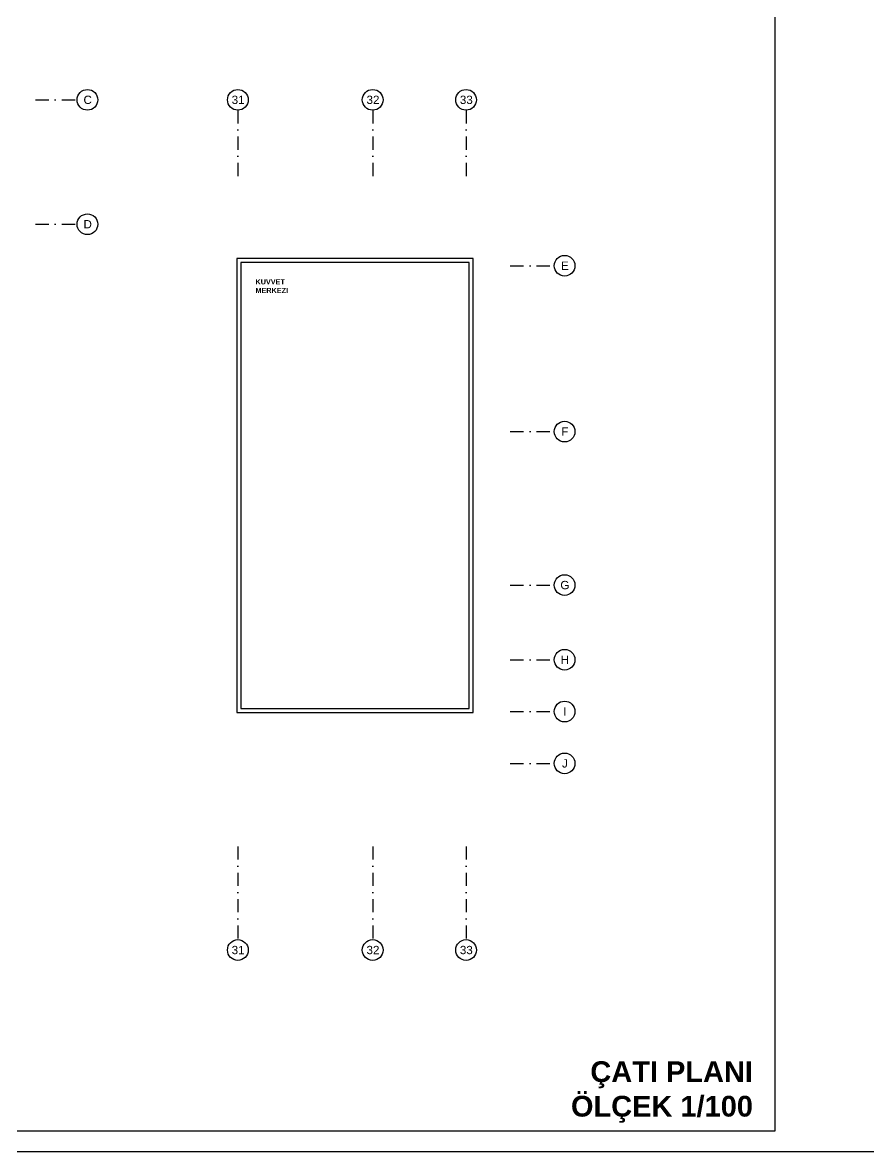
# Model space of a CAD drawing. Header units: centimetres. Extents: x 372964 to 529194, y 28783 to 59011.
# Drawn here: x 400937 to 405014, y 30011 to 35455 of the extents above; entities that cross this region are included whole.
import ezdxf
from ezdxf.enums import TextEntityAlignment as Align

# ---------------------------------------------------------------- set-up
doc = ezdxf.new("R2010")
doc.units = ezdxf.units.CM
doc.linetypes.add('DASHDOT', pattern=[25.4, 12.7, -6.35, 0, -6.35])
doc.layers.get('0').update_dxf_attribs({"lineweight": 9})
for name, color, linetype, lineweight in [('0-KRCN-MİMARİ-220526', 8, 'Continuous', 9), ('0-KRCN-Z-ANTET', 71, 'Continuous', 30), ('AS_YAZI', 8, 'Continuous', 9)]:
    doc.layers.add(name, color=color, linetype=linetype, lineweight=lineweight)
doc.layers.add('AS_GOR', color=8, linetype='Continuous')
doc.layers.add('AS_OLC_AKS', color=8, linetype='Continuous')
doc.styles.add('_yazı-50', font='arial.ttf')
doc.styles.add('Kalin02', font='arialbd.ttf')

# ---------------------------------------------------------------- blocks, each defined once
blk = doc.blocks.new('axis baloon')
blk.add_circle((0, 0), 50)
at = {"style": '_yazı-50'}
blk.add_attdef('AXE', text='', height=40, dxfattribs=at).set_placement((0, 0), align=Align.MIDDLE_CENTER)
blk = doc.blocks.new('Aks_P')
at = {"layer": 'AS_OLC_AKS', "linetype": 'DASHDOT', "ltscale": 5}
for points in [[(22920, -1700), (23120, -1700)], [(23895, -1750), (23895, -2071)], [(24545, -1750), (24545, -2071)], [(24995, -1750), (24995, -2071)], [(22920, -2300), (23120, -2300)], [(25208.2, -2500), (25420, -2500)], [(25208.2, -3300), (25420, -3300)], [(25208.2, -4040), (25420, -4040)], [(25208.2, -4400), (25420, -4400)], [(25208.2, -4650), (25420, -4650)], [(25208.2, -4900), (25420, -4900)], [(23895, -5300), (23895, -5750)], [(24545, -5300), (24545, -5750)], [(24995, -5300), (24995, -5750)]]:
    blk.add_lwpolyline(points, dxfattribs=at)
at = {"layer": 'AS_OLC_AKS'}
ref = blk.add_blockref('axis baloon', (23170, -1700), dxfattribs=at)
ref.add_attrib('AXE', 'C', dxfattribs={"layer": '0', "height": 40, "style": '_yazı-50'}).set_placement((23171.3, -1700), align=Align.MIDDLE_CENTER)
ref = blk.add_blockref('axis baloon', (23895, -1700), dxfattribs=at)
ref.add_attrib('AXE', '31', dxfattribs={"layer": '0', "height": 40, "style": '_yazı-50'}).set_placement((23896.3, -1700), align=Align.MIDDLE_CENTER)
ref = blk.add_blockref('axis baloon', (24545, -1700), dxfattribs=at)
ref.add_attrib('AXE', '32', dxfattribs={"layer": '0', "height": 40, "style": '_yazı-50'}).set_placement((24546.3, -1700), align=Align.MIDDLE_CENTER)
ref = blk.add_blockref('axis baloon', (24995, -1700), dxfattribs=at)
ref.add_attrib('AXE', '33', dxfattribs={"layer": '0', "height": 40, "style": '_yazı-50'}).set_placement((24996.3, -1700), align=Align.MIDDLE_CENTER)
ref = blk.add_blockref('axis baloon', (23170, -2300), dxfattribs=at)
ref.add_attrib('AXE', 'D', dxfattribs={"layer": '0', "height": 40, "style": '_yazı-50'}).set_placement((23171.3, -2300), align=Align.MIDDLE_CENTER)
ref = blk.add_blockref('axis baloon', (25470, -2500), dxfattribs=at)
ref.add_attrib('AXE', 'E', dxfattribs={"layer": '0', "height": 40, "style": '_yazı-50'}).set_placement((25471.3, -2500), align=Align.MIDDLE_CENTER)
ref = blk.add_blockref('axis baloon', (25470, -3300), dxfattribs=at)
ref.add_attrib('AXE', 'F', dxfattribs={"layer": '0', "height": 40, "style": '_yazı-50'}).set_placement((25471.3, -3300), align=Align.MIDDLE_CENTER)
ref = blk.add_blockref('axis baloon', (25470, -4040), dxfattribs=at)
ref.add_attrib('AXE', 'G', dxfattribs={"layer": '0', "height": 40, "style": '_yazı-50'}).set_placement((25471.3, -4040), align=Align.MIDDLE_CENTER)
ref = blk.add_blockref('axis baloon', (25470, -4400), dxfattribs=at)
ref.add_attrib('AXE', 'H', dxfattribs={"layer": '0', "height": 40, "style": '_yazı-50'}).set_placement((25471.3, -4400), align=Align.MIDDLE_CENTER)
ref = blk.add_blockref('axis baloon', (25470, -4650), dxfattribs=at)
ref.add_attrib('AXE', 'I', dxfattribs={"layer": '0', "height": 40, "style": '_yazı-50'}).set_placement((25471.3, -4650), align=Align.MIDDLE_CENTER)
ref = blk.add_blockref('axis baloon', (25470, -4900), dxfattribs=at)
ref.add_attrib('AXE', 'J', dxfattribs={"layer": '0', "height": 40, "style": '_yazı-50'}).set_placement((25471.3, -4900), align=Align.MIDDLE_CENTER)
ref = blk.add_blockref('axis baloon', (23895, -5800), dxfattribs=at)
ref.add_attrib('AXE', '31', dxfattribs={"layer": '0', "height": 40, "style": '_yazı-50'}).set_placement((23896.3, -5800), align=Align.MIDDLE_CENTER)
ref = blk.add_blockref('axis baloon', (24545, -5800), dxfattribs=at)
ref.add_attrib('AXE', '32', dxfattribs={"layer": '0', "height": 40, "style": '_yazı-50'}).set_placement((24546.3, -5800), align=Align.MIDDLE_CENTER)
ref = blk.add_blockref('axis baloon', (24995, -5800), dxfattribs=at)
ref.add_attrib('AXE', '33', dxfattribs={"layer": '0', "height": 40, "style": '_yazı-50'}).set_placement((24996.3, -5800), align=Align.MIDDLE_CENTER)
blk = doc.blocks.new('OPK-03-1_RD')
at = {"layer": 'AS_OLC_AKS'}
blk.add_blockref('Aks_P', (-120, 0), dxfattribs=at)
blk = doc.blocks.new('G$CBC016F8E')
at = {"layer": 'AS_GOR'}
for points in [[(-2594.3, -6316.5), (-2594.3, -8506.5), (-1454.3, -8506.5), (-1454.3, -6316.5)], [(-2574.3, -6336.5), (-2574.3, -8486.5), (-1474.3, -8486.5), (-1474.3, -6336.5)]]:
    blk.add_lwpolyline(points, close=True, dxfattribs=at)
blk.add_blockref('OPK-03-1_RD', (-26364.3, -3851.5))
at = {"layer": 'AS_YAZI', "insert": (-2504.3, -6416.5), "char_height": 25, "attachment_point": 1, "style": 'Kalin02'}
blk.add_mtext_dynamic_manual_height_columns('KUVVET\\PMERKEZI', width=1082.303, gutter_width=750, heights=[458.4], dxfattribs=at)

msp = doc.modelspace()

# ---------------------------------------------------------------- linework, layer by layer
at = {"layer": '0-KRCN-Z-ANTET'}
for points in [[(372964.066, 30011.261), (513637.225, 30011.261), (513637.225, 39011.261), (372964.066, 39011.261)], [(373064.066, 30111.261), (404564.066, 30111.261), (404564.066, 38911.261), (373064.066, 38911.261)]]:
    msp.add_lwpolyline(points, close=True, dxfattribs=at)

# ---------------------------------------------------------------- texts
at = {"layer": 'AS_YAZI', "insert": (404457.514, 30149.158), "char_height": 100, "attachment_point": 9, "style": 'Kalin02'}
msp.add_mtext_dynamic_manual_height_columns('\\pt10200;ÇATI PLANI \\P\\ptz;ÖLÇEK 1/100', width=31947.85456, gutter_width=1875, heights=[0], dxfattribs=at)

# ---------------------------------------------------------------- next in the draw order: block references
at = {"layer": '0-KRCN-MİMARİ-220526'}
msp.add_blockref('G$CBC016F8E', (404564.066, 40634.016), dxfattribs=at)

doc.saveas('drawing.dxf')
